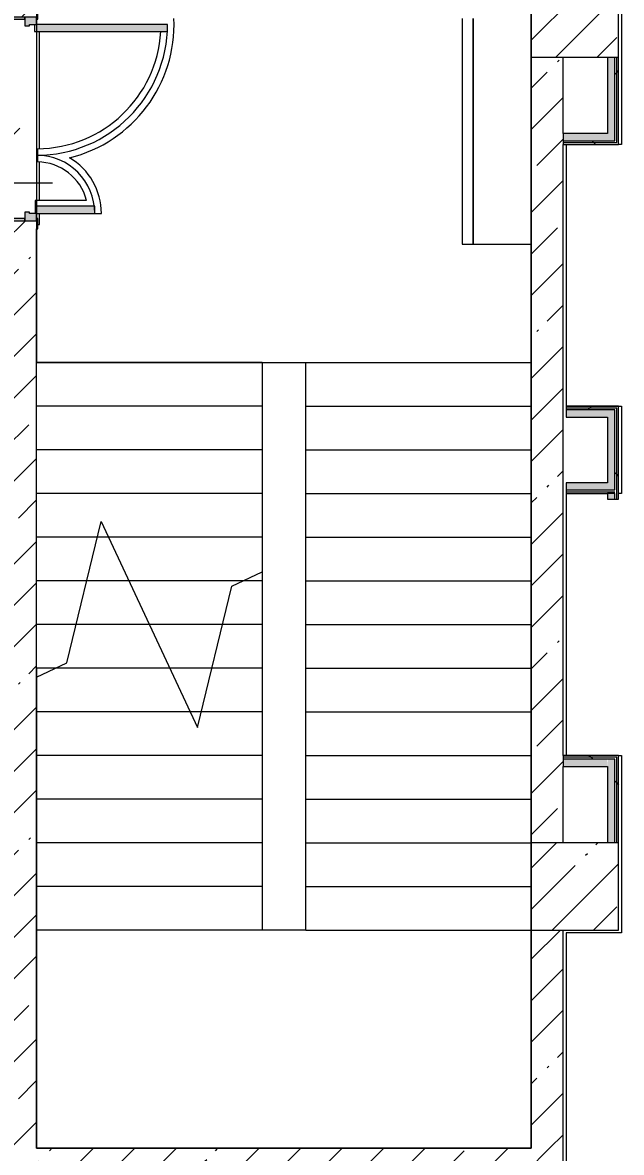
# Model space of a CAD drawing. Header units: millimetres. Extents: x -3377 to 186574, y -8553 to 29000.
# Drawn here: x 98227 to 102344, y 15172 to 22937 of the extents above; entities that cross this region are included whole.
import ezdxf

# ---------------------------------------------------------------- set-up
doc = ezdxf.new("R2010")
doc.units = ezdxf.units.MM
for name, color, linetype, lineweight in [('A-ANNO-DIMS', 7, 'Continuous', 9), ('A-ANNO-DIMS-500', 7, 'Continuous', 9), ('A-WALL', 7, 'Continuous', 9), ('A-WALL-4', 7, 'Continuous', 5), ('I-WALL-3', 7, 'Continuous', 5), ('S-COLS-2', 7, 'Continuous', 5), ('S-STRS-4', 7, 'Continuous', 5), ('S-STRS-MBND-2', 7, 'Continuous', 5)]:
    doc.layers.add(name, color=color, linetype=linetype, lineweight=lineweight)
for name, color, linetype, lineweight, true_color in [('A-DOOR-3', 7, 'Continuous', 5, 0xaaaaaa), ('A-DOOR-4', 7, 'Continuous', 5, 0xe2e2e2), ('A-DOOR-FRAM-2', 7, 'Continuous', 5, 0xe2e2e2), ('A-DOOR-FRAM-3', 7, 'Continuous', 5, 0xaaaaaa), ('A-FLOR-1', 7, 'Continuous', 5, 0xaaaaaa), ('I-WALL-1', 7, 'Continuous', 5, 0xe7e7e7)]:
    doc.layers.add(name, color=color, linetype=linetype, lineweight=lineweight, true_color=true_color)
doc.styles.add('ISOCPEUR_4', font='isocpeur.ttf', dxfattribs={"width": 0.9, "height": 1000})
doc.dimstyles.new('ISO-2_0_0_9К_Средний_округл2_1', dxfattribs={"dimscale": 304.8, "dimtxt": 995.981176, "dimasz": 2.46063, "dimexe": 1.968504, "dimexo": 0, "dimgap": 0, "dimtad": 1, "dimdec": 0, "dimrnd": 10, "dimzin": 0, "dimdsep": 46, "dimtxsty": 'ISOCPEUR_4', "dimblk1": 'OBLIQUE', "dimblk2": 'OBLIQUE', "dimsah": 1, "dimcen": 0.09, "dimdle": 1.968504, "dimazin": 0, "dimtfac": 1, "dimtdec": 4, "dimtix": 1, "dimtmove": 0, "dimatfit": 3, "dimfxl": 1, "dimtvp": 1, "dimtolj": 1, "dimtzin": 0, "dimarcsym": 2})
pattern_1 = [(45, (59563.6, 0), (-285.123, 285.123), []), (45, (59848.73, 0), (-285.123, 285.123), [504.031, -100.806, 16.764, -84.042])]
pattern_2 = [(45, (59563.6, 0), (-530.33, 530.33), []), (135, (59563.6, 0), (-530.33, -530.33), [])]

# ---------------------------------------------------------------- blocks, each defined once
blk = doc.blocks.new('BSC_Колонна _Прямоугольная - 600х600-V105-1_8_1_птичка')
at = {"layer": 'S-COLS-2'}
h = blk.add_hatch(dxfattribs=at)
h.set_pattern_fill('FP_145', color=256, style=0, pattern_type=2)
h.set_pattern_definition([(45, (-42460, -17000), (-285.123, 285.123), []), (45, (-42174.88, -17000), (-285.123, 285.123), [504.031, -100.806, 16.764, -84.042])])
h.paths.add_polyline_path([(-60, -300), (300, -300), (300, 300), (-300, 300), (-300, -300)])
for p, q in [((300, 300), (-300, 300)), ((-300, 300), (-300, -300)), ((300, -300), (300, 300)), ((-300, -300), (300, -300))]:
    blk.add_line(p, q, dxfattribs=at)
blk = doc.blocks.new('BSC_Колонна _Прямоугольная - 600х600-V106-1_8_1_птичка')
at = {"layer": 'S-COLS-2'}
h = blk.add_hatch(dxfattribs=at)
h.set_pattern_fill('FP_146', color=256, style=0, pattern_type=2)
h.set_pattern_definition([(45, (-42460, -23000), (-285.123, 285.123), []), (45, (-42174.88, -23000), (-285.123, 285.123), [504.031, -100.806, 16.764, -84.042])])
h.paths.add_polyline_path([(300, -300), (300, 300), (-300, 300), (-300, -300), (172.1, -300)])
for p, q in [((300, 300), (-300, 300)), ((-300, 300), (-300, -300)), ((300, -300), (300, 300)), ((-300, -300), (300, -300))]:
    blk.add_line(p, q, dxfattribs=at)
blk = doc.blocks.new('110_Дверь_СКБ_2Ст - Д-1 Лестничная клетка EIS60-V145-1_8_1_птичка')
at = {"layer": 'A-DOOR-4'}
for points in [[(-587.5, 264.2), (-587.5, 1010), (-637.5, 1010), (-637.5, 110), (-587.5, 110)], [(662.5, 264.2), (662.5, 510), (612.5, 510), (612.5, 110), (662.5, 110)], [(712.5, -110), (712.5, 30), (697.5, 30), (697.5, -110)]]:
    blk.add_hatch(color=256, dxfattribs=at).paths.add_polyline_path(points)
h = blk.add_hatch(color=256, dxfattribs=at)
h.paths.add_polyline_path([(712.5, 98.9), (712.5, 110), (662.5, 110), (662.5, 60), (652.5, 60), (652.5, 30), (712.5, 30)])
h.paths.add_polyline_path([(-627.5, 50), (-627.5, 60), (-637.5, 60), (-637.5, 110), (-687.5, 110), (-687.5, 30), (-627.5, 30)])
at = {"layer": 'A-DOOR-FRAM-2'}
for points in [[(-672.5, 118), (-742.5, 118), (-742.5, 110), (-672.5, 110)], [(767.5, 110), (767.5, 118), (697.5, 118), (697.5, 110), (712.5, 110)], [(-672.5, 30), (-687.5, 30), (-687.5, -110), (-672.5, -110)], [(-672.5, -118), (-672.5, -110), (-742.5, -110), (-742.5, -118), (-686.8, -118)], [(767.5, -110), (697.5, -110), (697.5, -118), (767.5, -118)]]:
    blk.add_hatch(color=256, dxfattribs=at).paths.add_polyline_path(points)
at = {"layer": 'A-DOOR-3'}
for p, q in [((-637.5, 1010), (-637.5, 110)), ((-587.5, 1010), (-637.5, 1010)), ((-587.5, 110), (-587.5, 1010)), ((662.5, 510), (612.5, 510)), ((612.5, 510), (612.5, 110)), ((662.5, 110), (662.5, 510)), ((-637.5, 110), (-587.5, 110)), ((612.5, 110), (662.5, 110))]:
    blk.add_line(p, q, dxfattribs=at)
for centre, radius, start, end in [((-637.5, 110), 900, 0, 90), ((662.5, 110), 400, 90, 180)]:
    blk.add_arc(centre, radius, start, end, dxfattribs=at)
at = {"layer": 'A-DOOR-FRAM-3'}
for p, q in [((-672.5, 118), (-742.5, 118)), ((-742.5, 118), (-742.5, 110)), ((-742.5, 110), (-672.5, 110)), ((-637.5, 110), (-687.5, 110)), ((-687.5, 110), (-687.5, 30)), ((-672.5, 110), (-672.5, 118)), ((-637.5, 60), (-637.5, 110)), ((662.5, 110), (662.5, 60)), ((712.5, 110), (662.5, 110)), ((767.5, 118), (697.5, 118)), ((697.5, 118), (697.5, 110)), ((697.5, 110), (767.5, 110)), ((712.5, 30), (712.5, 110)), ((767.5, 110), (767.5, 118)), ((-687.5, 30), (-627.5, 30)), ((-672.5, 30), (-687.5, 30)), ((-687.5, 30), (-687.5, -110)), ((-672.5, -110), (-672.5, 30)), ((-627.5, 60), (-637.5, 60)), ((-627.5, 30), (-627.5, 60)), ((662.5, 60), (652.5, 60)), ((652.5, 60), (652.5, 30)), ((652.5, 30), (712.5, 30)), ((712.5, 30), (697.5, 30)), ((697.5, 30), (697.5, -110)), ((712.5, -110), (712.5, 30)), ((-672.5, -110), (-742.5, -110)), ((-742.5, -110), (-742.5, -118)), ((-742.5, -118), (-672.5, -118)), ((-687.5, -110), (-672.5, -110)), ((-672.5, -118), (-672.5, -110)), ((697.5, -110), (712.5, -110)), ((767.5, -110), (697.5, -110)), ((697.5, -110), (697.5, -118)), ((697.5, -118), (767.5, -118)), ((767.5, -118), (767.5, -110))]:
    blk.add_line(p, q, dxfattribs=at)
blk = doc.blocks.new('Зашивка приборов отопления6 - Зашивка приборов отопления-33276534-1_8_1_птичка')
at = {"layer": 'A-WALL-4'}
for p, q in [((75235, 535), (73684.6, 535)), ((73684.6, 535), (73684.6, 460)), ((73684.6, 460), (73684.6, 60)), ((73684.6, 460), (75235, 460)), ((75235, 460), (73685, 460)), ((73685, 460), (73685, 60))]:
    blk.add_line(p, q, dxfattribs=at)
blk = doc.blocks.new('DIMBLOCK143-1_8_1_птичка')
at = {"layer": 'A-ANNO-DIMS-500'}
for p, q in [((93773.6, 22366.8), (93773.6, 21236.4)), ((93773.6, 21836.4), (93773.6, 22366.8)), ((97833.6, 22366.8), (97833.6, 21236.4)), ((97833.6, 21836.4), (97833.6, 22366.8)), ((93173.6, 21836.4), (98433.6, 21836.4))]:
    blk.add_line(p, q, dxfattribs=at)
at = {"layer": 'A-ANNO-DIMS-500', "lineweight": 20}
for p, q in [((93773.6, 21836.4), (94148.6, 22211.4)), ((97833.6, 21836.4), (98208.6, 22211.4)), ((93773.6, 21836.4), (93398.6, 21461.4)), ((97833.6, 21836.4), (97458.6, 21461.4))]:
    blk.add_line(p, q, dxfattribs=at)
at = {"layer": 'A-ANNO-DIMS-500', "color": 0, "insert": (94491.6, 23142.9), "char_height": 1000, "width": 3148.833, "attachment_point": 1, "line_spacing_factor": 1.149209, "style": 'ISOCPEUR_4'}
blk.add_mtext('4060', dxfattribs=at)
blk = doc.blocks.new('_Oblique')
at = {"color": 0, "linetype": 'ByBlock', "lineweight": -2}
blk.add_line((-0.5, -0.5), (0.5, 0.5), dxfattribs=at)

msp = doc.modelspace()

# ---------------------------------------------------------------- hatches: boundary and pattern name
at = {"layer": 'I-WALL-1'}
for points in [[(102298.6, 22125), (102298.6, 22700), (102248.6, 22700), (102248.6, 22125)], [(101963.6, 22125), (102248.6, 22125), (102248.6, 22175), (101943.6, 22175), (101943.6, 22125)], [(101964.6, 20225), (102248.6, 20225), (102248.6, 20275), (101964.6, 20275)], [(102248.6, 19725), (102248.6, 19775), (101964.6, 19775), (101964.6, 19725)], [(102248.6, 17825), (102243.8, 17875), (101943.6, 17875), (101943.6, 17825)], [(102248.6, 17300), (102298.6, 17300), (102298.6, 17875), (102248.6, 17875), (102248.6, 17825)]]:
    msp.add_hatch(color=256, dxfattribs=at).paths.add_polyline_path(points)
h = msp.add_hatch(color=256, dxfattribs=at)
h.paths.add_polyline_path([(102248.6, 19662.5), (102298.6, 19662.5), (102298.6, 19700), (102248.6, 19700)])
h.paths.add_polyline_path([(102298.6, 19725), (102298.6, 20275), (102248.6, 20275), (102248.6, 19725), (102289.3, 19725)])
at = {"layer": 'I-WALL-3'}
h = msp.add_hatch(dxfattribs=at)
h.set_pattern_fill('FP_99', color=256, style=0, pattern_type=2)
h.set_pattern_definition(pattern_1)
h.paths.add_polyline_path([(98323.6, 10450), (98321.5, 12125), (98103.6, 12125), (98103.6, 10450)])
h.paths.add_polyline_path([(98323.6, 13525), (98323.6, 21575.3), (98103.6, 21575.3), (98103.6, 13525)])
h.paths.add_polyline_path([(98323.6, 22975.3), (98323.6, 23420.3), (98103.6, 23420.3), (98103.6, 22975.3), (98273.6, 22975.3)])
h = msp.add_hatch(dxfattribs=at)
h.set_pattern_fill('FP_99', color=256, style=0, pattern_type=2)
h.set_pattern_definition(pattern_1)
h.paths.add_polyline_path([(101943.6, 17300), (101943.6, 22700), (101723.6, 22700), (101723.6, 17300)])
h = msp.add_hatch(dxfattribs=at)
h.set_pattern_fill('FP_208', color=256, style=0, pattern_type=2)
h.set_pattern_definition(pattern_2)
h.paths.add_polyline_path([(102311.1, 22112.5), (102311.1, 22700), (102298.6, 22700), (102298.6, 22112.5)])
h = msp.add_hatch(dxfattribs=at)
h.set_pattern_fill('FP_208', color=256, style=0, pattern_type=2)
h.set_pattern_definition(pattern_2)
h.paths.add_polyline_path([(102323.6, 22100), (102323.6, 22700), (102311.1, 22700), (102311.1, 22100)])
h = msp.add_hatch(dxfattribs=at)
h.set_pattern_fill('FP_208', color=256, style=0, pattern_type=2)
h.set_pattern_definition(pattern_2)
h.paths.add_polyline_path([(102298.3, 22112.5), (102298.6, 22112.5), (102298.6, 22125), (101943.6, 22125), (101943.6, 22112.5), (102248.6, 22112.5)])
h = msp.add_hatch(dxfattribs=at)
h.set_pattern_fill('FP_208', color=256, style=0, pattern_type=2)
h.set_pattern_definition(pattern_2)
h.paths.add_polyline_path([(101963.6, 22100), (102311.1, 22100), (102311.1, 22112.5), (101943.6, 22112.5), (101943.6, 22100)])
h = msp.add_hatch(dxfattribs=at)
h.set_pattern_fill('FP_208', color=256, style=0, pattern_type=2)
h.set_pattern_definition(pattern_2)
h.paths.add_polyline_path([(102311.1, 20287.5), (102311.1, 20300), (101964.6, 20300), (101964.6, 20287.5), (102298.6, 20287.5)])
h = msp.add_hatch(dxfattribs=at)
h.set_pattern_fill('FP_208', color=256, style=0, pattern_type=2)
h.set_pattern_definition(pattern_2)
h.paths.add_polyline_path([(102287.5, 20275), (102298.6, 20280.1), (102298.6, 20287.5), (101964.6, 20287.5), (101964.6, 20275), (102248.6, 20275)])
h = msp.add_hatch(dxfattribs=at)
h.set_pattern_fill('FP_208', color=256, style=0, pattern_type=2)
h.set_pattern_definition(pattern_2)
h.paths.add_polyline_path([(102311.1, 19662.5), (102311.1, 20287.5), (102298.6, 20287.5), (102298.6, 19662.5)])
h = msp.add_hatch(dxfattribs=at)
h.set_pattern_fill('FP_208', color=256, style=0, pattern_type=2)
h.set_pattern_definition(pattern_2)
h.paths.add_polyline_path([(102323.6, 19662.5), (102323.6, 20300), (102311.1, 20300), (102311.1, 19662.5)])
h = msp.add_hatch(dxfattribs=at)
h.set_pattern_fill('FP_208', color=256, style=0, pattern_type=2)
h.set_pattern_definition(pattern_2)
h.paths.add_polyline_path([(102311.1, 17887.5), (102311.1, 17900), (101943.6, 17900), (101943.6, 17887.5), (102298.6, 17887.5)])
h = msp.add_hatch(dxfattribs=at)
h.set_pattern_fill('FP_208', color=256, style=0, pattern_type=2)
h.set_pattern_definition(pattern_2)
h.paths.add_polyline_path([(102298.6, 17875), (102298.3, 17887.5), (101943.6, 17887.5), (101943.6, 17875), (102248.6, 17875)])
h = msp.add_hatch(dxfattribs=at)
h.set_pattern_fill('FP_208', color=256, style=0, pattern_type=2)
h.set_pattern_definition(pattern_2)
h.paths.add_polyline_path([(102311.1, 17300), (102311.1, 17887.5), (102298.6, 17887.5), (102298.6, 17300)])
h = msp.add_hatch(dxfattribs=at)
h.set_pattern_fill('FP_208', color=256, style=0, pattern_type=2)
h.set_pattern_definition(pattern_2)
h.paths.add_polyline_path([(102311.1, 17300), (102323.6, 17300), (102323.6, 17900), (102311.1, 17900), (102311.1, 17825)])
h = msp.add_hatch(dxfattribs=at)
h.set_pattern_fill('FP_99', color=256, style=0, pattern_type=2)
h.set_pattern_definition(pattern_1)
h.paths.add_polyline_path([(101723.6, 15200), (101943.6, 15200), (101943.6, 16700), (101723.6, 16700), (101723.6, 15593.2)])
h = msp.add_hatch(dxfattribs=at)
h.set_pattern_fill('FP_99', color=256, style=0, pattern_type=2)
h.set_pattern_definition(pattern_1)
h.paths.add_polyline_path([(98323.6, 14980), (101943.6, 14980), (101943.6, 15200), (98323.6, 15200)])

# ---------------------------------------------------------------- linework, layer by layer
at = {"layer": 'A-FLOR-1'}
for p, q in [((102343.6, 23320), (102343.6, 22100)), ((98309.5, 22925.3), (98309.5, 22875.3)), ((98309.5, 22875.3), (98323.6, 22875.3)), ((98323.6, 22875.3), (98323.6, 21715.3)), ((98343.6, 22071.2), (98343.6, 22875.3)), ((98329.5, 22070.3), (98329.5, 21980.2)), ((101963.6, 22100), (101963.6, 20300.5)), ((102343.6, 22100), (102323.6, 22100)), ((98343.6, 21715.3), (98343.6, 21978.7)), ((98667, 21715.3), (98312.5, 21715.3)), ((98312.5, 21715.3), (98312.5, 21625.3)), ((98343.6, 21550.3), (98343.6, 21625.3)), ((98723.6, 21625.3), (98768.6, 21625.3)), ((98331.6, 21550.3), (98343.6, 21550.3)), ((101963.6, 20300.5), (102343.6, 20300.5)), ((102343.6, 20300.5), (102343.6, 19700.5)), ((101963.6, 19700.5), (101963.6, 17900)), ((102343.6, 19700.5), (102322.8, 19700.5)), ((102323.6, 17900), (102343.6, 17900)), ((102343.6, 17900), (102343.6, 16680)), ((102343.6, 16680), (101963.6, 16680)), ((101963.6, 16680), (101963.6, 15102.5))]:
    msp.add_line(p, q, dxfattribs=at)
for centre, radius, start, end in [((98323.6, 22925.3), 945, 283.90489, 2.42594), ((98323.6, 22925.3), 855, 270.39464, 356.64746), ((98323.6, 21625.3), 355, 14.68597, 89.0495), ((98323.6, 21625.3), 445, 0, 59.31464)]:
    msp.add_arc(centre, radius, start, end, dxfattribs=at)
at = {"layer": 'A-WALL'}
for p, q in [((102298.6, 22125), (102298.6, 22700)), ((102311.1, 22112.5), (102311.1, 22700)), ((101943.6, 22175), (101943.6, 22100)), ((101943.6, 22125), (102298.6, 22125)), ((101943.6, 22112.5), (102311.1, 22112.5)), ((102311.1, 20287.5), (101964.6, 20287.5)), ((102298.6, 20275), (101964.6, 20275)), ((102298.6, 19725), (102298.6, 20275)), ((102311.1, 19662.5), (102311.1, 20287.5)), ((101964.6, 19725), (102298.6, 19725)), ((101964.6, 19712.5), (102298.6, 19712.5)), ((102298.6, 19700), (102248.6, 19700)), ((102298.6, 19662.5), (102298.6, 19700)), ((101943.6, 17900), (101943.6, 17825)), ((102311.1, 17887.5), (101943.6, 17887.5)), ((102298.6, 17875), (101943.6, 17875)), ((102298.6, 17300), (102298.6, 17875)), ((102311.1, 17300), (102311.1, 17887.5))]:
    msp.add_line(p, q, dxfattribs=at)
at = {"layer": 'I-WALL-3'}
for p, q in [((101723.6, 22700), (101723.6, 17300)), ((101943.6, 22175), (101943.6, 22700)), ((102248.6, 22700), (102248.6, 22175)), ((102323.6, 22100), (102323.6, 22700)), ((102248.6, 22175), (101943.6, 22175)), ((101943.6, 17900), (101943.6, 22100)), ((101943.6, 22100), (102323.6, 22100)), ((98323.6, 15200), (98323.6, 21520.3)), ((102323.6, 20300), (101964.6, 20300)), ((101964.6, 20300), (101964.6, 20225)), ((102323.6, 19662.5), (102323.6, 20300)), ((101964.6, 20225), (102248.6, 20225)), ((102248.6, 20225), (102248.6, 19775)), ((102248.6, 19775), (101964.6, 19775)), ((101964.6, 19775), (101964.6, 19700)), ((101964.6, 19700), (102248.6, 19700)), ((102248.6, 19700), (102248.6, 19662.5)), ((102248.6, 19662.5), (102323.6, 19662.5)), ((102323.6, 17900), (101943.6, 17900)), ((102323.6, 17300), (102323.6, 17900)), ((101943.6, 17300), (101943.6, 17825)), ((101943.6, 17825), (102248.6, 17825)), ((102248.6, 17825), (102248.6, 17300)), ((101723.6, 16700), (101723.6, 15200)), ((101943.6, 12300), (101943.6, 16700)), ((101723.6, 15200), (98323.6, 15200))]:
    msp.add_line(p, q, dxfattribs=at)
at = {"layer": 'S-STRS-4'}
for p, q in [((99873.6, 20600), (98323.6, 20600)), ((99873.6, 20600), (98323.6, 20600)), ((99873.6, 20600), (99873.6, 20300)), ((99873.6, 20300), (98323.6, 20300)), ((99873.6, 20300), (98323.6, 20300)), ((99873.6, 20300), (99873.6, 20000)), ((99873.6, 20000), (98323.6, 20000)), ((99873.6, 20000), (98323.6, 20000)), ((99873.6, 20000), (99873.6, 19700)), ((99873.6, 19700), (98323.6, 19700)), ((99873.6, 19700), (98323.6, 19700)), ((99873.6, 19700), (99873.6, 19400)), ((98742.2, 19400), (98323.6, 19400)), ((98742.2, 19400), (98323.6, 19400)), ((99873.6, 19400), (98818.8, 19400)), ((99873.6, 19400), (98818.8, 19400)), ((99873.6, 19400), (99873.6, 19161.4)), ((98669.3, 19100), (98323.6, 19100)), ((98669.3, 19100), (98323.6, 19100)), ((99742, 19100), (98958.7, 19100)), ((99742, 19100), (98958.7, 19100)), ((98596.4, 18800), (98323.6, 18800)), ((98596.4, 18800), (98323.6, 18800)), ((99600.9, 18800), (99098.6, 18800)), ((99600.9, 18800), (99098.6, 18800)), ((98323.6, 18500), (98323.6, 18438.6)), ((98455.3, 18500), (98323.6, 18500)), ((98455.3, 18500), (98323.6, 18500)), ((99527.9, 18500), (99238.5, 18500)), ((99527.9, 18500), (99238.5, 18500)), ((99455, 18200), (99378.4, 18200)), ((99455, 18200), (99378.4, 18200))]:
    msp.add_line(p, q, dxfattribs=at)
at = {"layer": 'S-STRS-MBND-2'}
for p, q in [((98323.6, 23400), (98323.6, 20600)), ((101723.6, 20600), (101723.6, 23400)), ((98323.6, 20600), (100173.6, 20600)), ((100173.6, 20600), (101723.6, 20600)), ((100173.6, 16700), (100173.6, 20600)), ((100173.6, 20600), (101723.6, 20600)), ((101723.6, 16700), (101723.6, 20600)), ((100173.6, 20300), (101723.6, 20300)), ((100173.6, 20300), (101723.6, 20300)), ((100173.6, 20000), (101723.6, 20000)), ((100173.6, 20000), (101723.6, 20000)), ((100173.6, 19700), (101723.6, 19700)), ((100173.6, 19700), (101723.6, 19700)), ((98532.2, 18535.9), (98768.4, 19508.1)), ((98768.4, 19508.1), (99428.8, 18091.9)), ((98818.8, 19400), (98742.2, 19400)), ((98818.8, 19400), (98742.2, 19400)), ((100173.6, 19400), (101723.6, 19400)), ((100173.6, 19400), (101723.6, 19400)), ((99665.1, 19064.1), (99873.6, 19161.4)), ((99873.6, 19161.4), (99873.6, 16700)), ((98958.7, 19100), (98669.3, 19100)), ((98958.7, 19100), (98669.3, 19100)), ((99428.8, 18091.9), (99665.1, 19064.1)), ((99873.6, 19100), (99742, 19100)), ((99873.6, 19100), (99742, 19100)), ((100173.6, 19100), (101723.6, 19100)), ((100173.6, 19100), (101723.6, 19100)), ((99098.6, 18800), (98596.4, 18800)), ((99098.6, 18800), (98596.4, 18800)), ((99873.6, 18800), (99600.9, 18800)), ((99873.6, 18800), (99600.9, 18800)), ((100173.6, 18800), (101723.6, 18800)), ((100173.6, 18800), (101723.6, 18800)), ((98323.6, 18438.6), (98532.2, 18535.9)), ((99238.5, 18500), (98455.3, 18500)), ((99238.5, 18500), (98455.3, 18500)), ((99873.6, 18500), (99527.9, 18500)), ((99873.6, 18500), (99527.9, 18500)), ((100173.6, 18500), (101723.6, 18500)), ((100173.6, 18500), (101723.6, 18500)), ((98323.6, 18438.6), (98323.6, 16700)), ((99378.4, 18200), (98323.6, 18200)), ((99378.4, 18200), (98323.6, 18200)), ((99873.6, 18200), (99455, 18200)), ((99873.6, 18200), (99455, 18200)), ((100173.6, 18200), (101723.6, 18200)), ((100173.6, 18200), (101723.6, 18200)), ((99873.6, 17900), (98323.6, 17900)), ((99873.6, 17900), (98323.6, 17900)), ((100173.6, 17900), (101723.6, 17900)), ((100173.6, 17900), (101723.6, 17900)), ((99873.6, 17600), (98323.6, 17600)), ((99873.6, 17600), (98323.6, 17600)), ((100173.6, 17600), (101723.6, 17600)), ((100173.6, 17600), (101723.6, 17600)), ((99873.6, 17300), (98323.6, 17300)), ((99873.6, 17300), (98323.6, 17300)), ((100173.6, 17300), (101723.6, 17300)), ((100173.6, 17300), (101723.6, 17300)), ((99873.6, 17000), (98323.6, 17000)), ((99873.6, 17000), (98323.6, 17000)), ((100173.6, 17000), (101723.6, 17000)), ((100173.6, 17000), (101723.6, 17000)), ((98323.6, 16700), (98323.6, 15200)), ((99873.6, 16700), (98323.6, 16700)), ((99873.6, 16700), (98323.6, 16700)), ((100173.6, 16700), (99873.6, 16700)), ((100173.6, 16700), (101723.6, 16700)), ((100173.6, 16700), (101723.6, 16700)), ((101723.6, 15200), (101723.6, 16700)), ((98323.6, 15200), (101723.6, 15200))]:
    msp.add_line(p, q, dxfattribs=at)

# ---------------------------------------------------------------- block references
at = {"layer": 'A-DOOR-3', "rotation": 269.9999999999999}
msp.add_blockref('110_Дверь_СКБ_2Ст - Д-1 Лестничная клетка EIS60-V145-1_8_1_птичка', (98213.6, 22287.8), dxfattribs=at)
at = {"layer": 'A-WALL-4', "rotation": 89.9999999999998}
msp.add_blockref('Зашивка приборов отопления6 - Зашивка приборов отопления-33276534-1_8_1_птичка', (101783.6, -52270), dxfattribs=at)
at = {"layer": 'S-COLS-2'}
for name, p in [('BSC_Колонна _Прямоугольная - 600х600-V106-1_8_1_птичка', (102023.6, 23000)), ('BSC_Колонна _Прямоугольная - 600х600-V105-1_8_1_птичка', (102023.6, 17000))]:
    msp.add_blockref(name, p, dxfattribs=at)

# ---------------------------------------------------------------- dimensions: what is measured, and where the dimension line sits
at = {"layer": 'A-ANNO-DIMS'}
dim = msp.add_linear_dim(base=(97833.6, 21836.4), p1=(93773.6, 22366.8), p2=(97833.6, 22366.8), dimstyle='ISO-2_0_0_9К_Средний_округл2_1', override={"dimpost": '<>', "dimfxl": 4060}, dxfattribs=at)
dim.commit()
dim.dimension.update_dxf_attribs({"geometry": 'DIMBLOCK143-1_8_1_птичка', "text_midpoint": (95803.6, 22336.4)})

doc.saveas('drawing.dxf')
